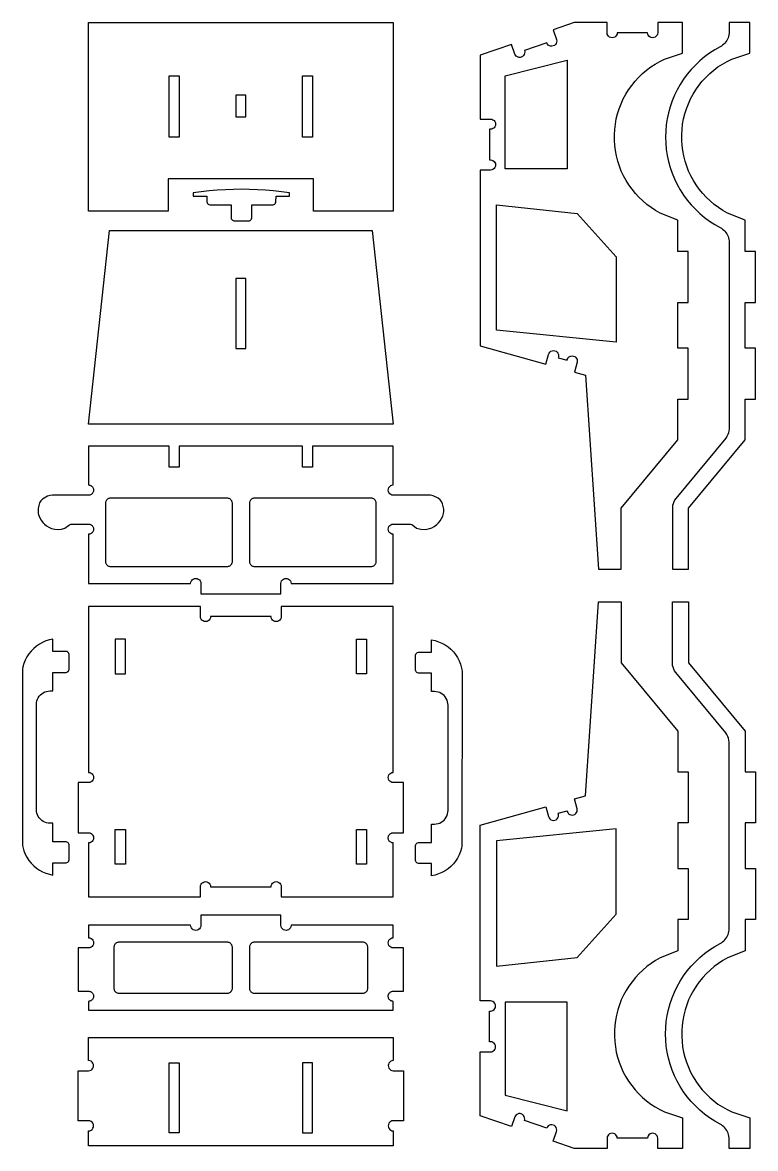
# Model space of a CAD drawing. Extents: x -1116 to 10, y -147 to 515.
# Drawn here: x -421 to 10, y -147 to 515 of the extents above; entities that cross this region are included whole.
import ezdxf

# ---------------------------------------------------------------- set-up
doc = ezdxf.new("R2010")
doc.units = 0
doc.header["$MEASUREMENT"] = 0
doc.layers.get('0').update_dxf_attribs({"linetype": 'CONTINUOUS'})
doc.layers.get('DEFPOINTS').update_dxf_attribs({"color": 18, "linetype": 'CONTINUOUS'})

msp = doc.modelspace()

# ---------------------------------------------------------------- linework, layer by layer
for points in [[(-250.06, 404.26), (-250.06, 423.28), (-335.56, 423.28), (-335.56, 404.26), (-382.53, 404.26), (-382.53, 515.34), (-203.09, 515.34), (-203.09, 404.26)], [(-71.69, 507.84), (-72.16, 507.22), (-72.78, 506.74), (-73.51, 506.44), (-74.28, 506.34), (-75.06, 506.44), (-75.78, 506.74), (-76.41, 507.22), (-76.88, 507.84), (-77.18, 508.56), (-77.28, 509.34), (-77.28, 515.34), (-96.7, 515.34), (-109.06, 511.02), (-107.08, 505.36), (-106.92, 504.59), (-106.97, 503.81), (-107.21, 503.06), (-107.64, 502.41), (-108.23, 501.89), (-108.93, 501.53), (-109.69, 501.37), (-110.47, 501.42), (-111.22, 501.66), (-111.87, 502.09), (-112.4, 502.68), (-112.75, 503.38), (-125.89, 498.78), (-125.73, 498.02), (-125.77, 497.24), (-126.02, 496.49), (-126.45, 495.84), (-127.03, 495.31), (-127.73, 494.96), (-128.5, 494.8), (-129.28, 494.85), (-130.02, 495.09), (-130.68, 495.52), (-131.2, 496.11), (-131.55, 496.8), (-133.53, 502.47), (-151.91, 496.05), (-151.91, 458.52), (-145.91, 458.52), (-145.13, 458.42), (-144.41, 458.12), (-143.79, 457.65), (-143.31, 457.02), (-143.01, 456.3), (-142.91, 455.52), (-143.01, 454.75), (-143.31, 454.02), (-143.79, 453.4), (-144.41, 452.93), (-145.13, 452.63), (-145.91, 452.52), (-146.37, 452.52), (-146.37, 434.54), (-145.91, 434.54), (-145.13, 434.44), (-144.41, 434.14), (-143.79, 433.66), (-143.31, 433.04), (-143.01, 432.32), (-142.91, 431.54), (-143.01, 430.77), (-143.31, 430.04), (-143.79, 429.42), (-144.41, 428.94), (-145.13, 428.64), (-145.91, 428.54), (-151.91, 428.54), (-151.91, 325.07), (-113.31, 314.33), (-111.7, 320.11), (-111.39, 320.83), (-110.91, 321.44), (-110.28, 321.91), (-109.55, 322.21), (-108.78, 322.3), (-108, 322.19), (-107.28, 321.88), (-106.66, 321.4), (-106.19, 320.78), (-105.9, 320.05), (-105.81, 319.27), (-105.92, 318.5), (-106.04, 318.05), (-100.78, 316.59), (-100.66, 317.03), (-100.35, 317.75), (-99.87, 318.37), (-99.25, 318.84), (-98.52, 319.13), (-97.74, 319.23), (-96.97, 319.12), (-96.25, 318.81), (-95.63, 318.33), (-95.16, 317.7), (-94.87, 316.98), (-94.77, 316.2), (-94.88, 315.42), (-96.49, 309.64), (-89.88, 307.8), (-82.29, 193.63), (-68.92, 193.63), (-68.92, 229.56), (-35.51, 269.76), (-35.51, 293.66), (-29.51, 293.66), (-29.51, 323.66), (-35.51, 323.66), (-35.51, 350.66), (-29.51, 350.66), (-29.51, 380.66), (-35.51, 380.66), (-35.51, 399.12), (-45.98, 403.2), (-48.7, 404.74), (-51.32, 406.45), (-53.83, 408.31), (-56.21, 410.33), (-58.47, 412.49), (-60.6, 414.79), (-62.57, 417.21), (-64.39, 419.75), (-66.05, 422.4), (-67.55, 425.14), (-68.87, 427.97), (-70.01, 430.88), (-70.97, 433.86), (-71.75, 436.88), (-72.34, 439.95), (-72.73, 443.06), (-72.94, 446.17), (-72.95, 449.3), (-72.76, 452.42), (-72.39, 455.52), (-71.82, 458.6), (-71.07, 461.63), (-70.12, 464.61), (-69, 467.53), (-67.7, 470.37), (-66.22, 473.12), (-64.58, 475.78), (-62.77, 478.33), (-60.81, 480.77), (-58.71, 483.08), (-56.46, 485.25), (-54.09, 487.29), (-51.59, 489.17), (-48.98, 490.89), (-46.27, 492.45), (-43.47, 493.84), (-32.8, 497.34), (-32.8, 515.34), (-47.46, 515.34), (-47.46, 509.34), (-47.56, 508.56), (-47.86, 507.84), (-48.34, 507.22), (-48.96, 506.74), (-49.68, 506.44), (-50.46, 506.34), (-51.24, 506.44), (-51.96, 506.74), (-52.58, 507.22), (-53.06, 507.84), (-53.36, 508.56), (-53.46, 509.34), (-71.28, 509.34), (-71.39, 508.56)], [(-29.38, 467.53), (-28.08, 470.37), (-26.6, 473.12), (-24.96, 475.78), (-23.15, 478.33), (-21.19, 480.77), (-19.09, 483.08), (-16.84, 485.25), (-14.47, 487.29), (-11.97, 489.17), (-9.36, 490.89), (-6.65, 492.45), (-3.85, 493.84), (6.82, 497.34), (6.82, 515.34), (-5.39, 515.34), (-5.39, 509.89), (-5.43, 508.98), (-5.56, 508.08), (-5.76, 507.2), (-6.04, 506.34), (-6.4, 505.51), (-6.84, 504.71), (-7.34, 503.96), (-7.91, 503.26), (-8.54, 502.61), (-9.23, 502.01), (-9.97, 501.49), (-10.75, 501.03), (-13.9, 499.25), (-16.95, 497.28), (-19.87, 495.14), (-22.65, 492.82), (-25.29, 490.33), (-27.78, 487.69), (-30.1, 484.91), (-32.25, 481.99), (-34.21, 478.95), (-36, 475.79), (-37.58, 472.53), (-38.97, 469.18), (-40.15, 465.76), (-41.13, 462.26), (-41.89, 458.72), (-42.43, 455.14), (-42.76, 451.53), (-42.87, 447.91), (-42.76, 444.28), (-42.43, 440.67), (-41.89, 437.09), (-41.13, 433.55), (-40.15, 430.05), (-38.97, 426.63), (-37.58, 423.28), (-36, 420.02), (-34.21, 416.86), (-32.25, 413.82), (-30.1, 410.9), (-27.78, 408.12), (-25.29, 405.48), (-22.65, 402.99), (-19.87, 400.67), (-16.95, 398.53), (-13.9, 396.56), (-10.75, 394.78), (-9.97, 394.32), (-9.23, 393.8), (-8.54, 393.2), (-7.91, 392.55), (-7.34, 391.85), (-6.84, 391.1), (-6.4, 390.3), (-6.04, 389.47), (-5.76, 388.61), (-5.56, 387.73), (-5.43, 386.83), (-5.39, 385.92), (-5.41, 276.22), (-5.54, 275.08), (-5.81, 273.95), (-6.2, 272.86), (-6.72, 271.83), (-7.35, 270.86), (-36.84, 235.32), (-37.47, 234.35), (-37.99, 233.32), (-38.38, 232.23), (-38.65, 231.11), (-38.78, 229.96), (-38.8, 193.63), (-29.3, 193.63), (-29.3, 229.56), (4.11, 269.76), (4.11, 293.66), (10.11, 293.66), (10.11, 323.66), (4.11, 323.66), (4.11, 350.66), (10.11, 350.66), (10.11, 380.66), (4.11, 380.66), (4.11, 399.12), (-6.36, 403.2), (-9.08, 404.74), (-11.7, 406.45), (-14.21, 408.31), (-16.59, 410.33), (-18.85, 412.49), (-20.98, 414.79), (-22.95, 417.21), (-24.77, 419.75), (-26.43, 422.4), (-27.93, 425.14), (-29.25, 427.97), (-30.39, 430.88), (-31.36, 433.86), (-32.13, 436.88), (-32.72, 439.95), (-33.11, 443.06), (-33.32, 446.17), (-33.33, 449.3), (-33.15, 452.42), (-32.77, 455.52), (-32.2, 458.6), (-31.45, 461.63), (-30.5, 464.61)], [(-100.81, 429.25), (-137.15, 429.25), (-137.15, 483.97), (-100.81, 493.16)], [(-335.06, 447.89), (-335.06, 484), (-329.06, 484), (-329.06, 447.89)], [(-256.56, 447.89), (-256.56, 484), (-250.56, 484), (-250.56, 447.89)], [(-289.81, 459.82), (-289.81, 472.54), (-295.81, 472.54), (-295.81, 459.82)], [(-264.13, 413.2), (-264.13, 415.07), (-268.82, 415.72), (-273.54, 416.25), (-278.26, 416.66), (-283, 416.96), (-287.73, 417.14), (-292.48, 417.2), (-297.22, 417.14), (-301.96, 416.96), (-306.69, 416.66), (-311.42, 416.25), (-316.13, 415.72), (-320.83, 415.07), (-320.83, 413.2), (-312.83, 413.2), (-312.81, 409.88), (-312.68, 409.38), (-312.41, 408.93), (-312.05, 408.56), (-311.59, 408.3), (-311.09, 408.16), (-298.6, 408.15), (-298.59, 400.38), (-298.45, 399.88), (-298.19, 399.43), (-297.82, 399.06), (-297.37, 398.8), (-296.87, 398.66), (-288.35, 398.65), (-287.83, 398.71), (-287.35, 398.91), (-286.94, 399.23), (-286.76, 399.43), (-286.5, 399.88), (-286.37, 400.38), (-286.35, 408.15), (-273.87, 408.16), (-273.36, 408.3), (-272.91, 408.56), (-272.54, 408.93), (-272.28, 409.38), (-272.14, 409.88), (-272.13, 413.2)], [(-71.87, 377.55), (-71.87, 327.31), (-142.41, 334.27), (-142.41, 408), (-94.91, 402.97)], [(-382.53, 279.01), (-370.1, 393.07), (-215.53, 393.07), (-203.09, 279.01)], [(-289.81, 323.51), (-289.81, 364.67), (-295.81, 364.67), (-295.81, 323.51)], [(-405.77, 218.34), (-404.23, 217.7), (-402.42, 217.24), (-400.45, 217.06), (-398.31, 217.25), (-396.38, 217.85), (-394.29, 219.47), (-393.64, 219.86), (-392.92, 220.13), (-392.16, 220.25), (-382.53, 220.26), (-382.14, 220.23), (-381.76, 220.16), (-381.39, 220.03), (-381.03, 219.86), (-380.71, 219.64), (-380.41, 219.38), (-380.15, 219.08), (-379.94, 218.76), (-379.76, 218.41), (-379.64, 218.03), (-379.56, 217.65), (-379.53, 217.26), (-379.56, 216.87), (-379.64, 216.48), (-379.76, 216.11), (-379.94, 215.76), (-380.15, 215.43), (-380.41, 215.14), (-380.71, 214.88), (-381.03, 214.66), (-381.39, 214.49), (-381.76, 214.36), (-382.14, 214.28), (-382.53, 214.26), (-382.53, 185.29), (-322.37, 185.29), (-322.27, 186.07), (-321.97, 186.79), (-321.49, 187.42), (-320.87, 187.89), (-320.15, 188.19), (-319.37, 188.29), (-318.6, 188.19), (-317.87, 187.89), (-317.25, 187.42), (-316.77, 186.79), (-316.47, 186.07), (-316.37, 185.29), (-316.37, 179.29), (-269.25, 179.29), (-269.25, 185.29), (-269.15, 186.07), (-268.85, 186.79), (-268.38, 187.42), (-267.75, 187.89), (-267.03, 188.19), (-266.25, 188.29), (-265.48, 188.19), (-264.75, 187.89), (-264.13, 187.42), (-263.66, 186.79), (-263.36, 186.07), (-263.25, 185.29), (-203.09, 185.29), (-203.09, 214.26), (-203.87, 214.36), (-204.59, 214.66), (-205.22, 215.14), (-205.69, 215.76), (-205.99, 216.48), (-206.09, 217.26), (-205.99, 218.03), (-205.69, 218.76), (-205.22, 219.38), (-204.59, 219.86), (-203.87, 220.16), (-203.09, 220.26), (-193.72, 220.26), (-192.96, 220.18), (-192.22, 219.97), (-191.54, 219.61), (-189.36, 217.91), (-186.89, 217.18), (-184.36, 217.1), (-182.31, 217.43), (-180.47, 218.05), (-178.95, 218.84), (-177.5, 219.9), (-176.42, 220.95), (-175.45, 222.17), (-174.63, 223.51), (-174, 224.95), (-173.59, 226.44), (-173.44, 227.58), (-173.44, 229.09), (-173.64, 230.53), (-174.11, 232.16), (-174.75, 233.51), (-175.51, 234.5), (-176.6, 235.43), (-179.62, 236.87), (-181.29, 237.22), (-203.09, 237.25), (-203.87, 237.35), (-204.59, 237.65), (-205.22, 238.13), (-205.69, 238.75), (-205.99, 239.48), (-206.09, 240.25), (-205.99, 241.03), (-205.69, 241.75), (-205.22, 242.37), (-204.59, 242.85), (-203.87, 243.15), (-203.09, 243.25), (-203.09, 266.02), (-250.56, 266.02), (-250.56, 253.82), (-256.56, 253.82), (-256.56, 266.02), (-329.06, 266.02), (-329.06, 253.82), (-335.06, 253.82), (-335.06, 266.02), (-382.53, 266.02), (-382.53, 243.25), (-382.14, 243.23), (-381.76, 243.15), (-381.39, 243.02), (-381.03, 242.85), (-380.71, 242.63), (-380.41, 242.37), (-380.15, 242.08), (-379.94, 241.75), (-379.76, 241.4), (-379.64, 241.03), (-379.56, 240.64), (-379.53, 240.25), (-379.56, 239.86), (-379.64, 239.48), (-379.76, 239.1), (-379.94, 238.75), (-380.15, 238.43), (-380.41, 238.13), (-380.71, 237.87), (-381.03, 237.65), (-381.39, 237.48), (-381.76, 237.35), (-382.14, 237.28), (-382.53, 237.25), (-403.61, 237.25), (-405.06, 237.11), (-406.65, 236.62), (-409.65, 234.96), (-410.58, 233.94), (-411.28, 232.74), (-411.82, 231.21), (-412.15, 229.46), (-412.21, 227.96), (-412.04, 226.44), (-411.75, 225.32), (-411.17, 223.86), (-410.4, 222.49), (-409.46, 221.24), (-408.41, 220.15), (-407.27, 219.23)], [(-369.53, 235.44), (-369.93, 235.42), (-370.31, 235.34), (-370.68, 235.21), (-371.03, 235.04), (-371.36, 234.82), (-371.65, 234.56), (-371.91, 234.27), (-372.13, 233.94), (-372.31, 233.59), (-372.43, 233.22), (-372.51, 232.83), (-372.53, 232.44), (-372.53, 198.29), (-372.51, 197.9), (-372.43, 197.52), (-372.31, 197.15), (-372.13, 196.79), (-371.91, 196.47), (-371.65, 196.17), (-371.36, 195.91), (-371.03, 195.7), (-370.68, 195.52), (-370.31, 195.4), (-369.93, 195.32), (-369.53, 195.29), (-300.81, 195.29), (-300.42, 195.32), (-300.04, 195.4), (-299.67, 195.52), (-299.31, 195.7), (-298.99, 195.91), (-298.69, 196.17), (-298.43, 196.47), (-298.22, 196.79), (-298.04, 197.15), (-297.92, 197.52), (-297.84, 197.9), (-297.81, 198.29), (-297.81, 232.44), (-297.84, 232.83), (-297.92, 233.22), (-298.04, 233.59), (-298.22, 233.94), (-298.43, 234.27), (-298.69, 234.56), (-298.99, 234.82), (-299.31, 235.04), (-299.67, 235.21), (-300.04, 235.34), (-300.42, 235.42), (-300.81, 235.44)], [(-284.81, 235.44), (-285.21, 235.42), (-285.59, 235.34), (-285.96, 235.21), (-286.31, 235.04), (-286.64, 234.82), (-286.93, 234.56), (-287.19, 234.27), (-287.41, 233.94), (-287.59, 233.59), (-287.71, 233.22), (-287.79, 232.83), (-287.81, 232.44), (-287.81, 198.29), (-287.79, 197.9), (-287.71, 197.52), (-287.59, 197.15), (-287.41, 196.79), (-287.19, 196.47), (-286.93, 196.17), (-286.64, 195.91), (-286.31, 195.7), (-285.96, 195.52), (-285.59, 195.4), (-285.21, 195.32), (-284.81, 195.29), (-216.09, 195.29), (-215.7, 195.32), (-215.32, 195.4), (-214.95, 195.52), (-214.59, 195.7), (-214.27, 195.91), (-213.97, 196.17), (-213.71, 196.47), (-213.5, 196.79), (-213.32, 197.15), (-213.2, 197.52), (-213.12, 197.9), (-213.09, 198.29), (-213.09, 232.44), (-213.12, 232.83), (-213.2, 233.22), (-213.32, 233.59), (-213.5, 233.94), (-213.71, 234.27), (-213.97, 234.56), (-214.27, 234.82), (-214.59, 235.04), (-214.95, 235.21), (-215.32, 235.34), (-215.7, 235.42), (-216.09, 235.44)], [(6.82, -147.13), (-5.39, -147.13), (-5.39, -141.68), (-5.43, -140.77), (-5.56, -139.87), (-5.76, -138.99), (-6.04, -138.13), (-6.4, -137.3), (-6.84, -136.5), (-7.34, -135.75), (-7.91, -135.04), (-8.54, -134.39), (-9.23, -133.8), (-9.97, -133.28), (-10.75, -132.82), (-13.9, -131.04), (-16.95, -129.07), (-19.87, -126.93), (-22.65, -124.61), (-25.29, -122.12), (-27.78, -119.48), (-30.1, -116.7), (-32.25, -113.78), (-34.21, -110.74), (-36, -107.58), (-37.58, -104.32), (-38.97, -100.97), (-40.15, -97.55), (-41.13, -94.05), (-41.89, -90.51), (-42.43, -86.93), (-42.76, -83.32), (-42.87, -79.69), (-42.76, -76.07), (-42.43, -72.46), (-41.89, -68.88), (-41.13, -65.33), (-40.15, -61.84), (-38.97, -58.42), (-37.58, -55.07), (-36, -51.81), (-34.21, -48.65), (-32.25, -45.61), (-30.1, -42.69), (-27.78, -39.91), (-25.29, -37.27), (-22.65, -34.78), (-19.87, -32.46), (-16.95, -30.31), (-13.9, -28.35), (-10.75, -26.57), (-9.97, -26.11), (-9.23, -25.58), (-8.54, -24.99), (-7.91, -24.34), (-7.34, -23.64), (-6.84, -22.89), (-6.4, -22.09), (-6.04, -21.26), (-5.76, -20.4), (-5.56, -19.51), (-5.43, -18.62), (-5.39, -17.71), (-5.41, 91.99), (-5.54, 93.14), (-5.81, 94.26), (-6.2, 95.35), (-6.72, 96.38), (-7.35, 97.35), (-36.84, 132.89), (-37.47, 133.86), (-37.99, 134.89), (-38.38, 135.98), (-38.65, 137.1), (-38.78, 138.25), (-38.8, 174.58), (-29.3, 174.58), (-29.3, 138.65), (4.11, 98.46), (4.11, 74.56), (10.11, 74.56), (10.11, 44.56), (4.11, 44.56), (4.11, 17.56), (10.11, 17.56), (10.11, -12.44), (4.11, -12.44), (4.11, -30.91), (-6.36, -34.99), (-9.08, -36.53), (-11.7, -38.24), (-14.21, -40.1), (-16.59, -42.12), (-18.85, -44.28), (-20.98, -46.57), (-22.95, -49), (-24.77, -51.54), (-26.43, -54.18), (-27.93, -56.93), (-29.25, -59.76), (-30.39, -62.67), (-31.36, -65.65), (-32.13, -68.67), (-32.72, -71.74), (-33.11, -74.84), (-33.32, -77.96), (-33.33, -81.09), (-33.15, -84.21), (-32.77, -87.31), (-32.2, -90.39), (-31.45, -93.42), (-30.5, -96.4), (-29.38, -99.32), (-28.08, -102.16), (-26.6, -104.91), (-24.96, -107.57), (-23.15, -110.12), (-21.19, -112.56), (-19.09, -114.87), (-16.84, -117.04), (-14.47, -119.08), (-11.97, -120.96), (-9.36, -122.68), (-6.65, -124.24), (-3.85, -125.63), (6.82, -129.13)], [(-310.6, 165.83), (-310.71, 165.05), (-311.01, 164.33), (-311.48, 163.71), (-312.1, 163.23), (-312.83, 162.93), (-313.6, 162.83), (-314.38, 162.93), (-315.1, 163.23), (-315.72, 163.71), (-316.2, 164.33), (-316.5, 165.05), (-316.6, 165.83), (-316.6, 171.83), (-382.53, 171.83), (-382.53, 74.13), (-381.76, 74.03), (-381.03, 73.73), (-380.41, 73.25), (-379.94, 72.63), (-379.64, 71.91), (-379.53, 71.13), (-379.64, 70.35), (-379.94, 69.63), (-380.41, 69.01), (-381.03, 68.53), (-381.76, 68.23), (-382.53, 68.13), (-388.53, 68.13), (-388.53, 38.61), (-382.53, 38.61), (-381.76, 38.51), (-381.03, 38.21), (-380.41, 37.73), (-379.94, 37.11), (-379.64, 36.39), (-379.53, 35.61), (-379.64, 34.83), (-379.94, 34.11), (-380.41, 33.49), (-381.03, 33.01), (-381.76, 32.71), (-382.53, 32.61), (-382.53, 0.86), (-316.6, 0.86), (-316.6, 6.86), (-316.5, 7.63), (-316.2, 8.36), (-315.72, 8.98), (-315.1, 9.46), (-314.38, 9.76), (-313.6, 9.86), (-312.83, 9.76), (-312.1, 9.46), (-311.48, 8.98), (-311.01, 8.36), (-310.71, 7.63), (-310.6, 6.86), (-275.02, 6.86), (-274.92, 7.63), (-274.62, 8.36), (-274.15, 8.98), (-273.52, 9.46), (-272.8, 9.76), (-272.02, 9.86), (-271.25, 9.76), (-270.52, 9.46), (-269.9, 8.98), (-269.43, 8.36), (-269.13, 7.63), (-269.02, 6.86), (-269.02, 0.86), (-203.09, 0.86), (-203.09, 32.61), (-203.49, 32.64), (-203.87, 32.71), (-204.24, 32.84), (-204.59, 33.01), (-204.92, 33.23), (-205.22, 33.49), (-205.47, 33.78), (-205.69, 34.11), (-205.87, 34.46), (-205.99, 34.83), (-206.07, 35.22), (-206.09, 35.61), (-206.07, 36), (-205.99, 36.39), (-205.87, 36.76), (-205.69, 37.11), (-205.47, 37.44), (-205.22, 37.73), (-204.92, 37.99), (-204.59, 38.21), (-204.24, 38.38), (-203.87, 38.51), (-203.49, 38.59), (-203.09, 38.61), (-197.09, 38.61), (-197.09, 68.13), (-203.09, 68.13), (-203.87, 68.23), (-204.59, 68.53), (-205.22, 69.01), (-205.69, 69.63), (-205.99, 70.35), (-206.09, 71.13), (-205.99, 71.91), (-205.69, 72.63), (-205.22, 73.25), (-204.59, 73.73), (-203.87, 74.03), (-203.09, 74.13), (-203.09, 171.83), (-269.02, 171.83), (-269.02, 165.83), (-269.13, 165.05), (-269.43, 164.33), (-269.9, 163.71), (-270.52, 163.23), (-271.25, 162.93), (-272.02, 162.83), (-272.8, 162.93), (-273.52, 163.23), (-274.15, 163.71), (-274.62, 164.33), (-274.92, 165.05), (-275.02, 165.83)], [(-407.2, 44.46), (-408.19, 44.8), (-409.13, 45.26), (-410, 45.84), (-410.78, 46.53), (-411.47, 47.32), (-412.05, 48.19), (-412.52, 49.13), (-412.85, 50.12), (-413.06, 51.15), (-413.13, 52.19), (-413.13, 114.1), (-413.06, 115.15), (-412.85, 116.17), (-412.52, 117.16), (-412.05, 118.1), (-411.47, 118.97), (-410.78, 119.76), (-410, 120.45), (-409.13, 121.03), (-408.19, 121.49), (-407.2, 121.83), (-406.17, 122.03), (-405.13, 122.1), (-403.46, 122.1), (-403.46, 133), (-395.7, 133.01), (-395.2, 133.15), (-394.74, 133.41), (-394.37, 133.78), (-394.11, 134.23), (-393.98, 134.74), (-393.98, 143.6), (-394.11, 144.11), (-394.37, 144.56), (-394.74, 144.93), (-395.2, 145.19), (-395.7, 145.33), (-403.46, 145.34), (-403.46, 152.54), (-405.54, 152.11), (-407.56, 151.48), (-409.52, 150.65), (-411.38, 149.63), (-413.13, 148.43), (-414.76, 147.06), (-416.24, 145.55), (-417.57, 143.89), (-418.73, 142.11), (-419.7, 140.23), (-420.49, 138.26), (-421.08, 136.22), (-421.32, 134.69), (-421.35, 32.38), (-421.28, 31.22), (-420.49, 28.04), (-419.7, 26.07), (-418.73, 24.18), (-417.57, 22.4), (-416.24, 20.75), (-414.76, 19.23), (-413.13, 17.87), (-411.38, 16.67), (-409.52, 15.65), (-407.56, 14.82), (-405.54, 14.18), (-403.46, 13.75), (-403.46, 20.95), (-395.7, 20.97), (-395.2, 21.1), (-394.74, 21.37), (-394.37, 21.73), (-394.11, 22.19), (-393.98, 22.69), (-393.98, 31.56), (-394.11, 32.06), (-394.37, 32.51), (-394.74, 32.88), (-395.2, 33.14), (-395.7, 33.28), (-403.46, 33.3), (-403.46, 44.19), (-405.13, 44.19), (-406.17, 44.26)], [(-360.79, 132.19), (-360.79, 152.54), (-366.79, 152.54), (-366.79, 132.19)], [(-218.84, 152.54), (-218.84, 132.19), (-224.84, 132.19), (-224.84, 152.54)], [(-162.68, 30.79), (-162.88, 29.65), (-163.47, 27.61), (-164.26, 25.63), (-165.24, 23.75), (-166.4, 21.97), (-167.72, 20.32), (-169.21, 18.8), (-170.83, 17.43), (-172.59, 16.24), (-174.45, 15.22), (-176.4, 14.39), (-178.43, 13.75), (-180.51, 13.32), (-180.51, 20.52), (-188.27, 20.54), (-188.77, 20.67), (-189.22, 20.93), (-189.59, 21.3), (-189.85, 21.75), (-189.99, 22.26), (-189.99, 31.13), (-189.85, 31.63), (-189.59, 32.08), (-189.22, 32.45), (-188.77, 32.71), (-188.27, 32.85), (-180.51, 32.86), (-180.51, 43.76), (-178.84, 43.76), (-177.8, 43.83), (-176.77, 44.03), (-175.78, 44.37), (-174.84, 44.83), (-173.97, 45.41), (-173.18, 46.1), (-172.49, 46.89), (-171.91, 47.76), (-171.45, 48.7), (-171.11, 49.69), (-170.91, 50.71), (-170.84, 51.76), (-170.84, 113.67), (-170.91, 114.71), (-171.11, 115.74), (-171.45, 116.73), (-171.91, 117.67), (-172.49, 118.54), (-173.18, 119.33), (-173.97, 120.02), (-174.84, 120.6), (-175.78, 121.06), (-176.77, 121.4), (-177.8, 121.6), (-178.84, 121.67), (-180.51, 121.67), (-180.51, 132.56), (-188.27, 132.58), (-188.77, 132.72), (-189.22, 132.98), (-189.59, 133.35), (-189.85, 133.8), (-189.99, 134.3), (-189.99, 143.17), (-189.85, 143.68), (-189.59, 144.13), (-189.22, 144.5), (-188.77, 144.76), (-188.27, 144.89), (-180.51, 144.91), (-180.51, 152.11), (-178.43, 151.68), (-176.4, 151.04), (-174.45, 150.21), (-172.59, 149.19), (-170.83, 148), (-169.21, 146.63), (-167.72, 145.11), (-166.4, 143.46), (-165.24, 141.68), (-164.26, 139.79), (-163.47, 137.82), (-162.68, 134.64), (-162.62, 133.48)], [(-360.79, 40.49), (-360.79, 20.15), (-366.79, 20.15), (-366.79, 40.49)], [(-218.84, 40.49), (-218.84, 20.15), (-224.84, 20.15), (-224.84, 40.49)], [(-71.87, -9.34), (-71.87, 40.91), (-142.41, 33.94), (-142.41, -39.79), (-94.91, -34.76)], [(-382.53, -29.12), (-388.53, -29.12), (-388.53, -54.58), (-382.53, -54.58), (-382.14, -54.6), (-381.76, -54.68), (-381.39, -54.81), (-381.03, -54.98), (-380.71, -55.2), (-380.41, -55.46), (-380.15, -55.75), (-379.94, -56.08), (-379.76, -56.43), (-379.64, -56.8), (-379.56, -57.19), (-379.53, -57.58), (-379.56, -57.97), (-379.64, -58.35), (-379.76, -58.73), (-379.94, -59.08), (-380.15, -59.4), (-380.41, -59.7), (-380.71, -59.96), (-381.03, -60.18), (-381.39, -60.35), (-381.76, -60.48), (-382.14, -60.55), (-382.53, -60.58), (-382.53, -65.8), (-203.09, -65.8), (-203.09, -60.58), (-203.49, -60.55), (-203.87, -60.48), (-204.24, -60.35), (-204.59, -60.18), (-204.92, -59.96), (-205.22, -59.7), (-205.47, -59.4), (-205.69, -59.08), (-205.87, -58.73), (-205.99, -58.35), (-206.07, -57.97), (-206.09, -57.58), (-206.07, -57.19), (-205.99, -56.8), (-205.87, -56.43), (-205.69, -56.08), (-205.47, -55.75), (-205.22, -55.46), (-204.92, -55.2), (-204.59, -54.98), (-204.24, -54.81), (-203.87, -54.68), (-203.49, -54.6), (-203.09, -54.58), (-197.09, -54.58), (-197.09, -29.12), (-203.09, -29.12), (-203.87, -29.02), (-204.59, -28.72), (-205.22, -28.24), (-205.69, -27.62), (-205.99, -26.9), (-206.09, -26.12), (-205.99, -25.34), (-205.69, -24.62), (-205.22, -24), (-204.59, -23.52), (-203.87, -23.22), (-203.09, -23.12), (-203.09, -15.8), (-263.25, -15.8), (-263.36, -16.57), (-263.66, -17.3), (-264.13, -17.92), (-264.75, -18.39), (-265.48, -18.69), (-266.25, -18.8), (-267.03, -18.69), (-267.75, -18.39), (-268.38, -17.92), (-268.85, -17.3), (-269.15, -16.57), (-269.25, -15.8), (-269.25, -9.8), (-316.37, -9.8), (-316.37, -15.8), (-316.47, -16.57), (-316.77, -17.3), (-317.25, -17.92), (-317.87, -18.39), (-318.6, -18.69), (-319.37, -18.8), (-320.15, -18.69), (-320.87, -18.39), (-321.49, -17.92), (-321.97, -17.3), (-322.27, -16.57), (-322.37, -15.8), (-382.53, -15.8), (-382.53, -23.12), (-381.76, -23.22), (-381.03, -23.52), (-380.41, -24), (-379.94, -24.62), (-379.64, -25.34), (-379.53, -26.12), (-379.64, -26.9), (-379.94, -27.62), (-380.41, -28.24), (-381.03, -28.72), (-381.76, -29.02)], [(-367.53, -52.8), (-367.51, -53.19), (-367.43, -53.57), (-367.31, -53.94), (-367.13, -54.3), (-366.91, -54.62), (-366.65, -54.92), (-366.36, -55.18), (-366.03, -55.39), (-365.68, -55.57), (-365.31, -55.69), (-364.93, -55.77), (-364.53, -55.8), (-300.81, -55.8), (-300.42, -55.77), (-300.04, -55.69), (-299.67, -55.57), (-299.31, -55.39), (-298.99, -55.18), (-298.69, -54.92), (-298.43, -54.62), (-298.22, -54.3), (-298.04, -53.94), (-297.92, -53.57), (-297.84, -53.19), (-297.81, -52.8), (-297.81, -28.8), (-297.84, -28.41), (-297.92, -28.02), (-298.04, -27.65), (-298.22, -27.3), (-298.43, -26.97), (-298.69, -26.68), (-298.99, -26.42), (-299.31, -26.2), (-299.67, -26.03), (-300.04, -25.9), (-300.42, -25.82), (-300.81, -25.8), (-364.53, -25.8), (-364.93, -25.82), (-365.31, -25.9), (-365.68, -26.03), (-366.03, -26.2), (-366.36, -26.42), (-366.65, -26.68), (-366.91, -26.97), (-367.13, -27.3), (-367.31, -27.65), (-367.43, -28.02), (-367.51, -28.41), (-367.53, -28.8)], [(-287.81, -52.8), (-287.79, -53.19), (-287.71, -53.57), (-287.59, -53.94), (-287.41, -54.3), (-287.19, -54.62), (-286.93, -54.92), (-286.64, -55.18), (-286.31, -55.39), (-285.96, -55.57), (-285.59, -55.69), (-285.21, -55.77), (-284.81, -55.8), (-221.09, -55.8), (-220.7, -55.77), (-220.32, -55.69), (-219.95, -55.57), (-219.59, -55.39), (-219.27, -55.18), (-218.97, -54.92), (-218.71, -54.62), (-218.5, -54.3), (-218.32, -53.94), (-218.2, -53.57), (-218.12, -53.19), (-218.09, -52.8), (-218.09, -28.8), (-218.12, -28.41), (-218.2, -28.02), (-218.32, -27.65), (-218.5, -27.3), (-218.71, -26.97), (-218.97, -26.68), (-219.27, -26.42), (-219.59, -26.2), (-219.95, -26.03), (-220.32, -25.9), (-220.7, -25.82), (-221.09, -25.8), (-284.81, -25.8), (-285.21, -25.82), (-285.59, -25.9), (-285.96, -26.03), (-286.31, -26.2), (-286.64, -26.42), (-286.93, -26.68), (-287.19, -26.97), (-287.41, -27.3), (-287.59, -27.65), (-287.71, -28.02), (-287.79, -28.41), (-287.81, -28.8)], [(-100.81, -61.04), (-137.15, -61.04), (-137.15, -115.76), (-100.81, -124.95)], [(-329.06, -138.01), (-335.06, -138.01), (-335.06, -96.74), (-329.06, -96.74)], [(-256.56, -138.01), (-250.56, -138.01), (-250.56, -96.74), (-256.56, -96.74)]]:
    msp.add_lwpolyline(points, close=True)
at = {"layer": 'DEFPOINTS'}
for points in [[(-112.75, -135.16), (-125.89, -130.57), (-125.73, -129.81), (-125.77, -129.02), (-126.02, -128.28), (-126.45, -127.63), (-127.03, -127.1), (-127.73, -126.75), (-128.5, -126.59), (-129.28, -126.64), (-130.02, -126.88), (-130.68, -127.31), (-131.2, -127.89), (-131.55, -128.59), (-133.53, -134.26), (-151.91, -127.84), (-151.91, -90.31), (-145.91, -90.31), (-145.13, -90.21), (-144.41, -89.91), (-143.79, -89.43), (-143.31, -88.81), (-143.01, -88.09), (-142.91, -87.31), (-143.01, -86.54), (-143.31, -85.81), (-143.79, -85.19), (-144.41, -84.72), (-145.13, -84.42), (-145.91, -84.31), (-146.37, -84.31), (-146.37, -66.33), (-145.91, -66.33), (-145.13, -66.23), (-144.41, -65.93), (-143.79, -65.45), (-143.31, -64.83), (-143.01, -64.11), (-142.91, -63.33), (-143.01, -62.55), (-143.31, -61.83), (-143.79, -61.21), (-144.41, -60.73), (-145.13, -60.43), (-145.91, -60.33), (-151.91, -60.33), (-151.91, 43.14), (-113.31, 53.89), (-111.7, 48.11), (-111.39, 47.39), (-110.91, 46.77), (-110.28, 46.3), (-109.55, 46.01), (-108.78, 45.91), (-108, 46.02), (-107.28, 46.33), (-106.66, 46.81), (-106.19, 47.44), (-105.9, 48.16), (-105.81, 48.94), (-105.92, 49.71), (-106.04, 50.16), (-100.78, 51.62), (-100.66, 51.18), (-100.35, 50.46), (-99.87, 49.84), (-99.25, 49.37), (-98.52, 49.08), (-97.74, 48.98), (-96.97, 49.09), (-96.25, 49.4), (-95.63, 49.88), (-95.16, 50.51), (-94.87, 51.23), (-94.77, 52.01), (-94.88, 52.79), (-96.49, 58.57), (-89.88, 60.41), (-82.29, 174.58), (-68.92, 174.58), (-68.92, 138.65), (-35.51, 98.46), (-35.51, 74.56), (-29.51, 74.56), (-29.51, 44.56), (-35.51, 44.56), (-35.51, 17.56), (-29.51, 17.56), (-29.51, -12.44), (-35.51, -12.44), (-35.51, -30.91), (-45.98, -34.99), (-48.7, -36.53), (-51.32, -38.24), (-53.83, -40.1), (-56.21, -42.12), (-58.47, -44.28), (-60.6, -46.57), (-62.57, -49), (-64.39, -51.54), (-66.05, -54.18), (-67.55, -56.93), (-68.87, -59.76), (-70.01, -62.67), (-70.97, -65.65), (-71.75, -68.67), (-72.34, -71.74), (-72.73, -74.84), (-72.94, -77.96), (-72.95, -81.09), (-72.76, -84.21), (-72.39, -87.31), (-71.82, -90.39), (-71.07, -93.42), (-70.12, -96.4), (-69, -99.32), (-67.7, -102.16), (-66.22, -104.91), (-64.58, -107.57), (-62.77, -110.12), (-60.81, -112.56), (-58.71, -114.87), (-56.46, -117.04), (-54.09, -119.08), (-51.59, -120.96), (-48.98, -122.68), (-46.27, -124.24), (-43.47, -125.63), (-32.8, -129.13), (-32.8, -147.13), (-47.46, -147.13), (-47.46, -141.13), (-47.56, -140.35), (-47.86, -139.63), (-48.34, -139.01), (-48.96, -138.53), (-49.68, -138.23), (-50.46, -138.13), (-51.24, -138.23), (-51.96, -138.53), (-52.58, -139.01), (-53.06, -139.63), (-53.36, -140.35), (-53.46, -141.13), (-71.28, -141.13), (-71.39, -140.35), (-71.69, -139.63), (-72.16, -139.01), (-72.78, -138.53), (-73.51, -138.23), (-74.28, -138.13), (-75.06, -138.23), (-75.78, -138.53), (-76.41, -139.01), (-76.88, -139.63), (-77.18, -140.35), (-77.28, -141.13), (-77.28, -147.13), (-96.7, -147.13), (-109.06, -142.81), (-107.08, -137.14), (-106.92, -136.38), (-106.97, -135.6), (-107.21, -134.85), (-107.64, -134.2), (-108.23, -133.68), (-108.93, -133.32), (-109.69, -133.16), (-110.47, -133.21), (-111.22, -133.45), (-111.87, -133.88), (-112.4, -134.47)], [(-379.64, -132.99), (-379.94, -132.27), (-380.41, -131.64), (-381.03, -131.17), (-381.76, -130.87), (-382.53, -130.77), (-388.53, -130.77), (-388.53, -101.4), (-382.53, -101.4), (-381.76, -101.3), (-381.03, -101), (-380.41, -100.52), (-379.94, -99.9), (-379.64, -99.18), (-379.53, -98.4), (-379.64, -97.63), (-379.94, -96.9), (-380.41, -96.28), (-381.03, -95.81), (-381.76, -95.51), (-382.53, -95.4), (-382.53, -81.75), (-203.09, -81.75), (-203.09, -95.4), (-203.87, -95.51), (-204.59, -95.81), (-205.22, -96.28), (-205.69, -96.9), (-205.99, -97.63), (-206.09, -98.4), (-205.99, -99.18), (-205.69, -99.9), (-205.22, -100.52), (-204.59, -101), (-203.87, -101.3), (-203.09, -101.4), (-197.09, -101.4), (-197.09, -130.77), (-203.09, -130.77), (-203.87, -130.87), (-204.59, -131.17), (-205.22, -131.64), (-205.69, -132.27), (-205.99, -132.99), (-206.09, -133.77), (-205.99, -134.54), (-205.69, -135.27), (-205.22, -135.89), (-204.59, -136.36), (-203.87, -136.66), (-203.09, -136.77), (-203.09, -145.66), (-382.53, -145.66), (-382.53, -136.77), (-381.76, -136.66), (-381.03, -136.36), (-380.41, -135.89), (-379.94, -135.27), (-379.64, -134.54), (-379.53, -133.77)]]:
    msp.add_lwpolyline(points, close=True, dxfattribs=at)

doc.saveas('drawing.dxf')
